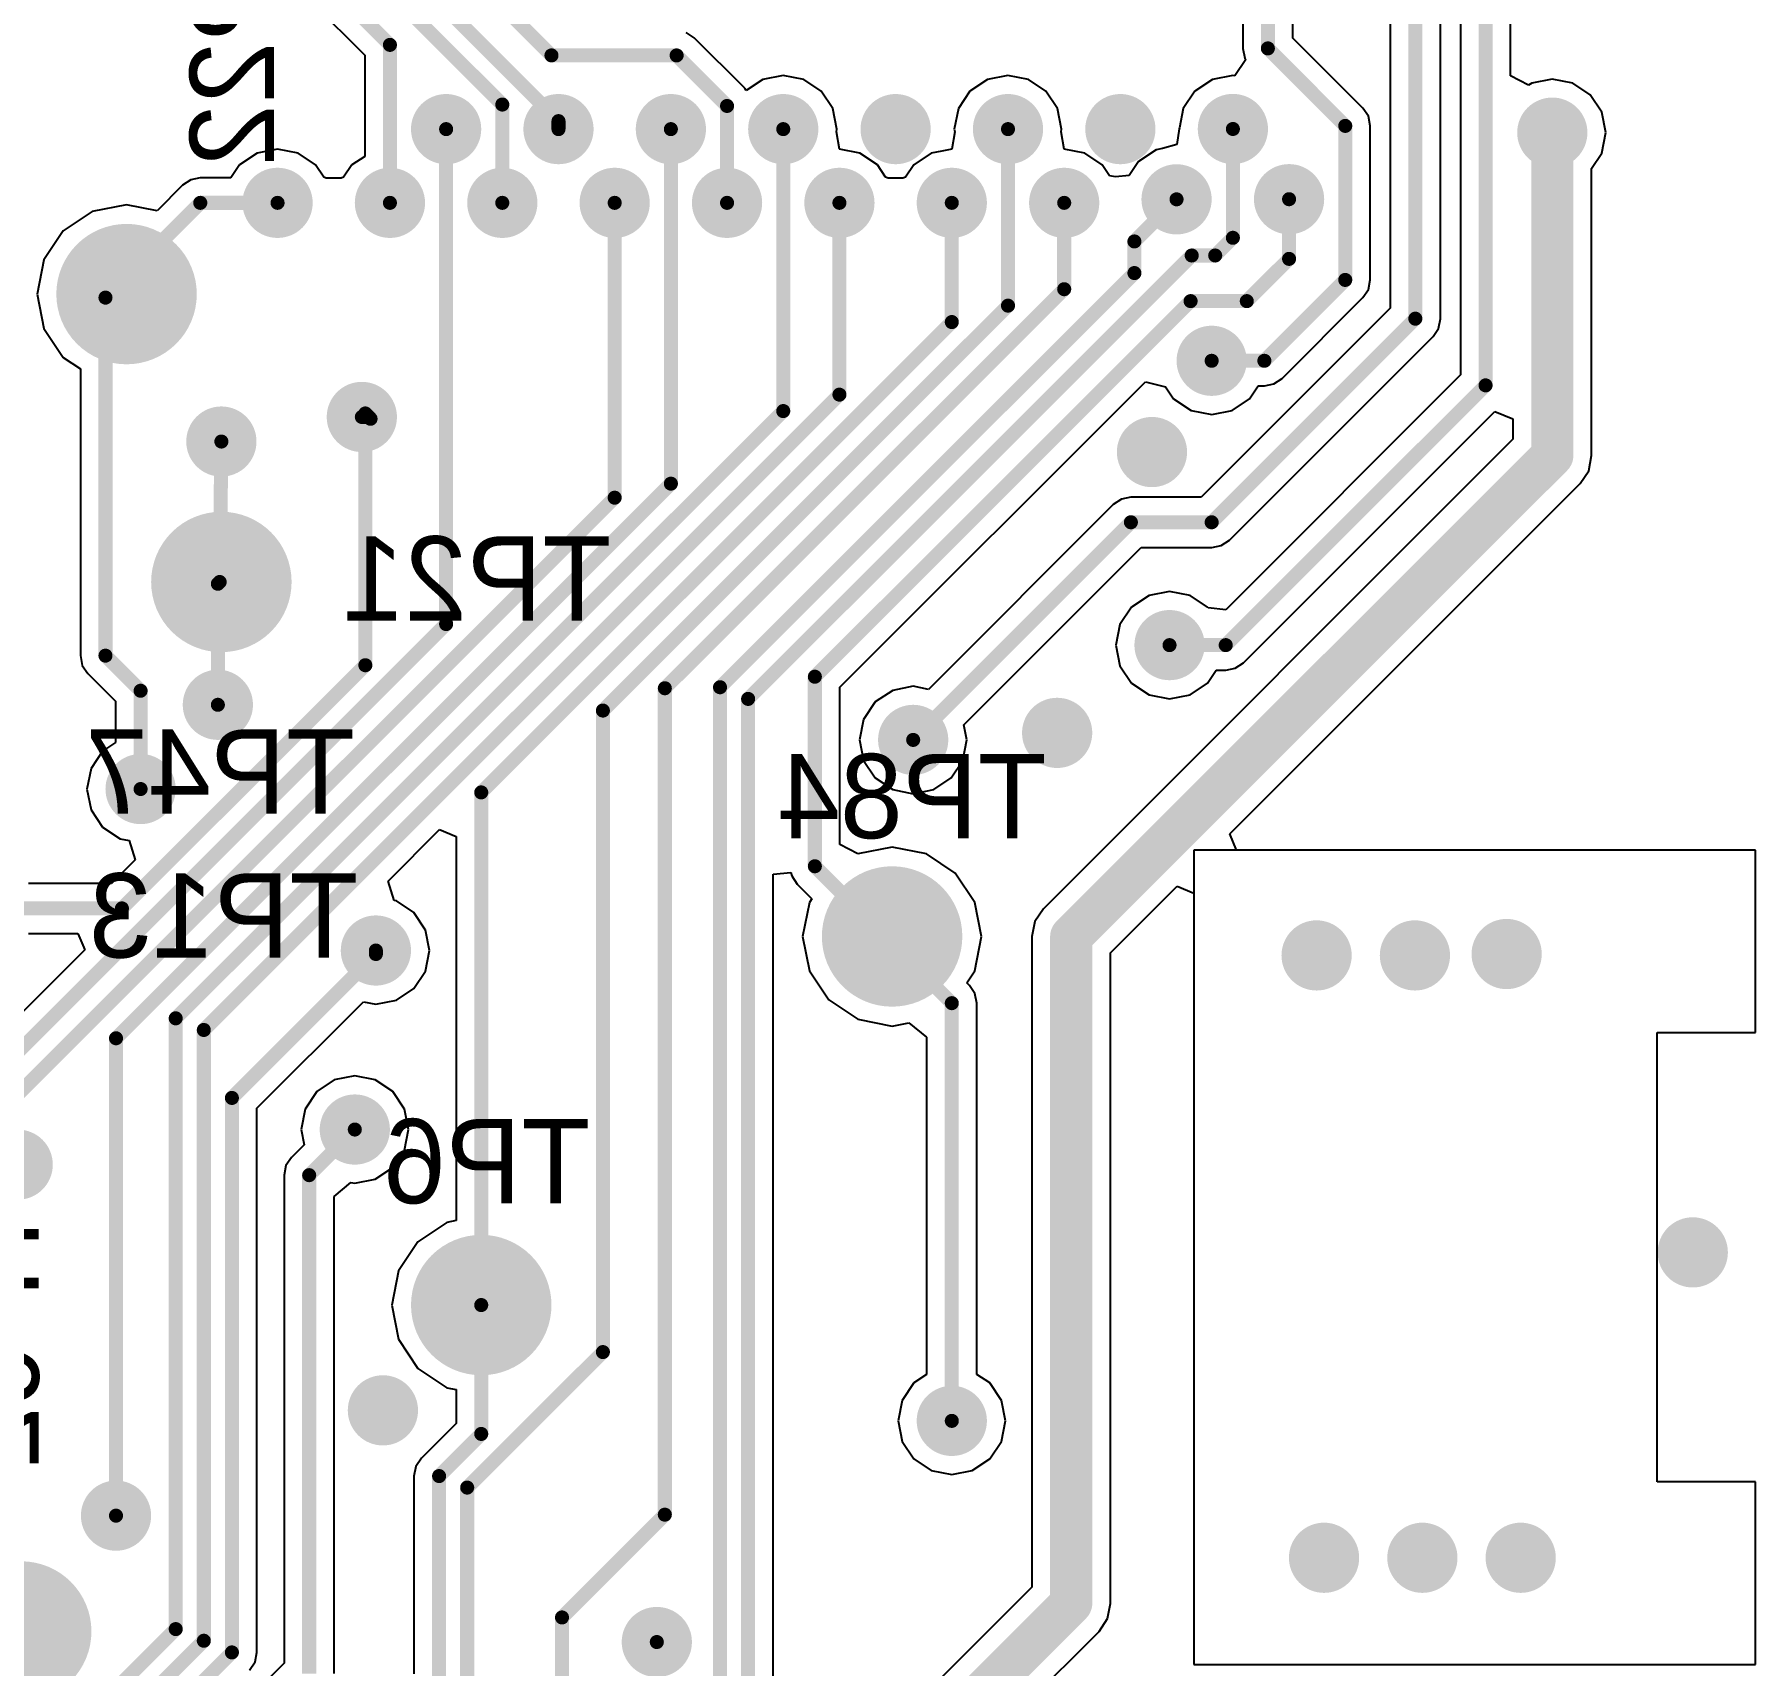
# Model space of a CAD drawing. Extents: x 384 to 458, y 85 to 260.
# Drawn here: x 429.93 to 442.19, y 230.87 to 242.49 of the extents above; entities that cross this region are included whole.
import ezdxf

# ---------------------------------------------------------------- set-up
doc = ezdxf.new("R2010")
doc.units = 0
for name, color, linetype in [('BOTTOMLAYER', 5, 'CONTINUOUS'), ('BOTTOMOVERLAY', 54, 'CONTINUOUS'), ('BOTTOMPASTE', 16, 'CONTINUOUS')]:
    doc.layers.add(name, color=color, linetype=linetype)

msp = doc.modelspace()

# ---------------------------------------------------------------- linework, layer by layer
at = {"layer": 'BOTTOMLAYER'}
for p, q in [((438.534, 245.142), (438.534, 242.392)), ((438.891, 242.466), (438.891, 245.068)), ((439.584, 243.967), (439.584, 240.541)), ((439.941, 240.467), (439.941, 243.893)), ((440.084, 243.492), (440.084, 240.066)), ((440.441, 242.197), (440.441, 243.418)), ((431.912, 242.715), (432.284, 242.343)), ((434.63, 242.468), (434.572, 242.506)), ((434.989, 242.108), (434.63, 242.468)), ((438.534, 242.392), (438.548, 242.323)), ((439.39, 241.967), (438.891, 242.466)), ((432.284, 242.343), (432.284, 241.623)), ((438.556, 242.312), (438.479, 242.197)), ((438.548, 242.323), (438.556, 242.312)), ((435.117, 242.17), (435, 242.092)), ((435.263, 242.199), (435.117, 242.17)), ((435.409, 242.17), (435.263, 242.199)), ((435.533, 242.087), (435.409, 242.17)), ((436.717, 242.17), (436.592, 242.087)), ((436.863, 242.199), (436.717, 242.17)), ((437.009, 242.17), (436.863, 242.199)), ((437.133, 242.087), (437.009, 242.17)), ((438.318, 242.171), (438.194, 242.088)), ((438.464, 242.2), (438.318, 242.171)), ((438.479, 242.197), (438.464, 242.2)), ((440.568, 242.129), (440.441, 242.197)), ((440.592, 242.145), (440.568, 242.129)), ((440.738, 242.174), (440.592, 242.145)), ((440.884, 242.145), (440.738, 242.174)), ((441.008, 242.062), (440.884, 242.145)), ((435, 242.092), (434.989, 242.108)), ((435.616, 241.963), (435.533, 242.087)), ((436.592, 242.087), (436.51, 241.963)), ((437.216, 241.963), (437.133, 242.087)), ((438.194, 242.088), (438.111, 241.964)), ((441.091, 241.938), (441.008, 242.062)), ((435.645, 241.817), (435.616, 241.963)), ((436.51, 241.963), (436.48, 241.817)), ((437.245, 241.817), (437.216, 241.963)), ((438.111, 241.964), (438.083, 241.826)), ((439.429, 241.909), (439.39, 241.967)), ((439.442, 241.84), (439.429, 241.909)), ((441.12, 241.792), (441.091, 241.938)), ((435.641, 241.798), (435.645, 241.817)), ((435.663, 241.674), (435.641, 241.798)), ((436.484, 241.798), (436.463, 241.674)), ((436.48, 241.817), (436.484, 241.798)), ((437.241, 241.798), (437.245, 241.817)), ((437.263, 241.674), (437.241, 241.798)), ((438.082, 241.818), (438.064, 241.708)), ((438.083, 241.826), (438.082, 241.818)), ((439.442, 240.743), (439.442, 241.84)), ((441.091, 241.645), (441.12, 241.792)), ((431.517, 241.645), (431.392, 241.562)), ((431.663, 241.674), (431.517, 241.645)), ((431.809, 241.645), (431.663, 241.674)), ((431.933, 241.562), (431.809, 241.645)), ((435.809, 241.645), (435.663, 241.674)), ((435.933, 241.562), (435.809, 241.645)), ((436.317, 241.645), (436.192, 241.562)), ((436.392, 241.66), (436.317, 241.645)), ((436.463, 241.674), (436.392, 241.66)), ((437.409, 241.645), (437.263, 241.674)), ((437.533, 241.562), (437.409, 241.645)), ((437.917, 241.67), (437.792, 241.587)), ((437.962, 241.679), (437.917, 241.67)), ((438.064, 241.708), (437.962, 241.679)), ((441.018, 241.536), (441.091, 241.645)), ((431.392, 241.562), (431.331, 241.47)), ((431.992, 241.474), (431.933, 241.562)), ((432.192, 241.562), (432.133, 241.474)), ((432.284, 241.623), (432.192, 241.562)), ((435.992, 241.474), (435.933, 241.562)), ((436.192, 241.562), (436.133, 241.474)), ((437.585, 241.485), (437.533, 241.562)), ((437.792, 241.587), (437.726, 241.487)), ((441.018, 239.492), (441.018, 241.536)), ((430.987, 241.418), (430.805, 241.236)), ((431.045, 241.456), (430.987, 241.418)), ((431.113, 241.47), (431.045, 241.456)), ((431.331, 241.47), (431.113, 241.47)), ((432.01, 241.468), (431.992, 241.474)), ((432.115, 241.468), (432.01, 241.468)), ((432.133, 241.474), (432.115, 241.468)), ((436.01, 241.468), (435.992, 241.474)), ((436.115, 241.468), (436.01, 241.468)), ((436.133, 241.474), (436.115, 241.468)), ((437.628, 241.477), (437.585, 241.485)), ((437.726, 241.487), (437.628, 241.477)), ((430.588, 241.279), (430.344, 241.23)), ((430.805, 241.236), (430.588, 241.279)), ((430.344, 241.23), (430.137, 241.092)), ((430.137, 241.092), (429.999, 240.885)), ((429.999, 240.885), (429.951, 240.642)), ((439.39, 240.617), (439.429, 240.675)), ((439.429, 240.675), (439.442, 240.743)), ((429.951, 240.642), (429.999, 240.398)), ((439.584, 240.541), (438.239, 239.195)), ((438.814, 240.04), (439.39, 240.617)), ((439.928, 240.398), (439.941, 240.467)), ((429.999, 240.398), (430.137, 240.191)), ((438.439, 238.89), (439.889, 240.34)), ((439.889, 240.34), (439.928, 240.398)), ((430.137, 240.191), (430.259, 240.109)), ((430.259, 240.109), (430.259, 238.067)), ((440.084, 240.066), (438.413, 238.394)), ((438.756, 240.002), (438.814, 240.04)), ((435.666, 237.843), (437.841, 240.017)), ((437.841, 240.017), (437.985, 239.982)), ((437.985, 239.982), (438.042, 239.896)), ((438.583, 239.896), (438.645, 239.988)), ((438.645, 239.988), (438.688, 239.988)), ((438.688, 239.988), (438.756, 240.002)), ((438.042, 239.896), (438.167, 239.813)), ((438.167, 239.813), (438.313, 239.784)), ((438.313, 239.784), (438.459, 239.813)), ((438.459, 239.813), (438.583, 239.896)), ((438.539, 238.015), (440.33, 239.807)), ((440.33, 239.807), (440.457, 239.754)), ((440.457, 239.754), (440.457, 239.608)), ((440.457, 239.608), (437.115, 236.265)), ((440.997, 239.384), (441.018, 239.492)), ((440.936, 239.293), (440.997, 239.384)), ((437.67, 239.181), (437.612, 239.143)), ((437.738, 239.195), (437.67, 239.181)), ((438.239, 239.195), (437.738, 239.195)), ((438.442, 236.799), (440.936, 239.293)), ((437.612, 239.143), (436.296, 237.827)), ((436.549, 237.575), (437.812, 238.838)), ((437.812, 238.838), (438.313, 238.838)), ((438.313, 238.838), (438.381, 238.852)), ((438.381, 238.852), (438.439, 238.89)), ((437.867, 238.495), (437.742, 238.412)), ((438.013, 238.524), (437.867, 238.495)), ((438.159, 238.495), (438.013, 238.524)), ((438.283, 238.412), (438.159, 238.495)), ((437.742, 238.412), (437.66, 238.288)), ((438.287, 238.407), (438.283, 238.412)), ((438.413, 238.394), (438.287, 238.407)), ((437.66, 238.288), (437.63, 238.142)), ((437.63, 238.142), (437.66, 237.995)), ((430.259, 238.067), (430.273, 237.998)), ((430.273, 237.998), (430.312, 237.94)), ((437.66, 237.995), (437.742, 237.871)), ((438.283, 237.871), (438.345, 237.963)), ((438.345, 237.963), (438.413, 237.963)), ((438.413, 237.963), (438.481, 237.977)), ((438.481, 237.977), (438.539, 238.015)), ((430.312, 237.94), (430.509, 237.743)), ((435.666, 236.723), (435.666, 237.843)), ((436.188, 237.849), (436.042, 237.82)), ((436.296, 237.827), (436.188, 237.849)), ((437.742, 237.871), (437.867, 237.788)), ((438.159, 237.788), (438.283, 237.871)), ((430.509, 237.743), (430.509, 237.448)), ((435.917, 237.737), (435.835, 237.613)), ((436.042, 237.82), (435.917, 237.737)), ((437.867, 237.788), (438.013, 237.759)), ((438.013, 237.759), (438.159, 237.788)), ((435.835, 237.613), (435.805, 237.467)), ((435.805, 237.467), (435.835, 237.32)), ((436.541, 237.32), (436.57, 237.467)), ((436.57, 237.467), (436.549, 237.575)), ((430.417, 237.387), (430.335, 237.263)), ((430.509, 237.448), (430.417, 237.387)), ((430.335, 237.263), (430.305, 237.117)), ((435.835, 237.32), (435.917, 237.196)), ((436.458, 237.196), (436.541, 237.32)), ((430.305, 237.117), (430.335, 236.97)), ((435.917, 237.196), (436.042, 237.113)), ((436.042, 237.113), (436.188, 237.084)), ((436.188, 237.084), (436.334, 237.113)), ((436.334, 237.113), (436.458, 237.196)), ((430.335, 236.97), (430.417, 236.846)), ((430.417, 236.846), (430.542, 236.763)), ((430.542, 236.763), (430.607, 236.75)), ((430.607, 236.75), (430.649, 236.613)), ((432.45, 236.461), (432.817, 236.828)), ((432.817, 236.828), (432.934, 236.779)), ((432.934, 236.779), (432.934, 234.043)), ((438.49, 236.682), (438.442, 236.799)), ((430.649, 236.613), (430.481, 236.445)), ((435.793, 236.655), (435.666, 236.723)), ((435.794, 236.655), (435.793, 236.655)), ((436.038, 236.704), (435.794, 236.655)), ((436.282, 236.655), (436.038, 236.704)), ((436.488, 236.517), (436.282, 236.655)), ((442.185, 236.682), (438.185, 236.682)), ((438.185, 236.682), (438.185, 230.882)), ((442.185, 236.682), (438.49, 236.682)), ((442.185, 235.382), (442.185, 236.682)), ((442.185, 235.382), (442.185, 236.682)), ((435.191, 236.51), (435.318, 236.522)), ((435.191, 229.894), (435.191, 236.51)), ((435.318, 236.522), (435.323, 236.498)), ((435.323, 236.498), (435.362, 236.44)), ((436.627, 236.31), (436.488, 236.517)), ((430.481, 236.445), (429.89, 236.445)), ((432.492, 236.323), (432.45, 236.461)), ((435.362, 236.44), (435.466, 236.336)), ((437.593, 235.95), (438.068, 236.425)), ((438.068, 236.425), (438.185, 236.376)), ((438.185, 236.376), (438.185, 230.882)), ((432.509, 236.32), (432.492, 236.323)), ((432.633, 236.237), (432.509, 236.32)), ((435.449, 236.31), (435.401, 236.067)), ((435.466, 236.336), (435.449, 236.31)), ((436.675, 236.067), (436.627, 236.31)), ((437.115, 236.265), (437.054, 236.174)), ((432.716, 236.113), (432.633, 236.237)), ((437.054, 236.174), (437.032, 236.067)), ((429.89, 236.088), (430.241, 236.088)), ((430.241, 236.088), (430.29, 235.971)), ((432.745, 235.967), (432.716, 236.113)), ((435.401, 236.067), (435.449, 235.823)), ((436.627, 235.823), (436.675, 236.067)), ((437.032, 236.067), (437.032, 231.433)), ((430.29, 235.971), (429.012, 234.693)), ((432.716, 235.82), (432.745, 235.967)), ((437.593, 231.317), (437.593, 235.95)), ((432.633, 235.696), (432.716, 235.82)), ((435.449, 235.823), (435.587, 235.616)), ((436.569, 235.737), (436.627, 235.823)), ((432.509, 235.613), (432.633, 235.696)), ((436.589, 235.718), (436.569, 235.737)), ((436.628, 235.66), (436.589, 235.718)), ((436.641, 235.592), (436.628, 235.66)), ((431.516, 234.843), (432.275, 235.602)), ((432.275, 235.602), (432.363, 235.584)), ((432.363, 235.584), (432.509, 235.613)), ((435.587, 235.616), (435.794, 235.478)), ((436.641, 232.948), (436.641, 235.592)), ((435.794, 235.478), (436.038, 235.429)), ((436.038, 235.429), (436.157, 235.453)), ((436.157, 235.453), (436.284, 235.349)), ((441.485, 232.182), (441.485, 235.382)), ((441.485, 235.382), (442.185, 235.382)), ((441.485, 232.182), (441.485, 235.382)), ((441.485, 235.382), (442.185, 235.382)), ((436.284, 235.349), (436.284, 232.948)), ((432.067, 235.045), (431.942, 234.962)), ((432.213, 235.074), (432.067, 235.045)), ((432.359, 235.045), (432.213, 235.074)), ((432.483, 234.962), (432.359, 235.045)), ((431.942, 234.962), (431.86, 234.838)), ((432.566, 234.838), (432.483, 234.962)), ((431.516, 230.968), (431.516, 234.843)), ((431.86, 234.838), (431.831, 234.692)), ((432.595, 234.692), (432.566, 234.838)), ((431.831, 234.692), (431.852, 234.583)), ((432.566, 234.545), (432.595, 234.692)), ((431.852, 234.583), (431.762, 234.493)), ((432.483, 234.421), (432.566, 234.545)), ((431.723, 234.435), (431.709, 234.367)), ((431.762, 234.493), (431.723, 234.435)), ((432.359, 234.338), (432.483, 234.421)), ((431.709, 234.367), (431.709, 230.891)), ((432.066, 234.215), (432.184, 234.315)), ((432.184, 234.315), (432.213, 234.309)), ((432.213, 234.309), (432.359, 234.338)), ((432.066, 230.817), (432.066, 234.215)), ((432.934, 234.043), (432.869, 234.03)), ((432.869, 234.03), (432.662, 233.892)), ((432.662, 233.892), (432.524, 233.685)), ((432.524, 233.685), (432.476, 233.442)), ((432.476, 233.442), (432.524, 233.198)), ((432.524, 233.198), (432.662, 232.991)), ((432.662, 232.991), (432.869, 232.853)), ((436.284, 232.948), (436.192, 232.887)), ((436.733, 232.887), (436.641, 232.948)), ((432.869, 232.853), (432.934, 232.84)), ((432.934, 232.84), (432.934, 232.598)), ((436.192, 232.887), (436.11, 232.763)), ((436.816, 232.763), (436.733, 232.887)), ((436.11, 232.763), (436.08, 232.617)), ((436.845, 232.617), (436.816, 232.763)), ((432.934, 232.598), (432.687, 232.351)), ((436.08, 232.617), (436.11, 232.47)), ((436.816, 232.47), (436.845, 232.617)), ((436.11, 232.47), (436.192, 232.346)), ((436.733, 232.346), (436.816, 232.47)), ((432.687, 232.351), (432.648, 232.293)), ((436.192, 232.346), (436.317, 232.263)), ((436.609, 232.263), (436.733, 232.346)), ((432.648, 232.293), (432.634, 232.224)), ((432.634, 232.224), (432.634, 230.816)), ((436.317, 232.263), (436.463, 232.234)), ((436.463, 232.234), (436.609, 232.263)), ((442.185, 232.182), (441.485, 232.182)), ((442.185, 232.182), (441.485, 232.182)), ((442.185, 230.882), (442.185, 232.182)), ((442.185, 230.882), (442.185, 232.182)), ((437.032, 231.433), (435.447, 229.847)), ((437.572, 231.209), (437.593, 231.317)), ((435.81, 229.418), (437.511, 231.118)), ((437.511, 231.118), (437.572, 231.209)), ((431.709, 230.891), (426.839, 226.02)), ((431.464, 230.842), (431.503, 230.9)), ((431.503, 230.9), (431.516, 230.968)), ((438.185, 230.882), (442.185, 230.882)), ((438.185, 230.882), (442.185, 230.882))]:
    msp.add_line(p, q, dxfattribs=at)
for points, const_width in [([(438.713, 242.392), (438.713, 245.142)], 0.1), ([(439.763, 240.467), (439.763, 243.967)], 0.1), ([(440.263, 239.992), (440.263, 243.492)], 0.1), ([(432.838, 243.117), (433.613, 242.342)], 0.1), ([(432.588, 242.949), (433.663, 241.874)], 0.1), ([(432.038, 242.842), (432.463, 242.417)], 0.1), ([(432.338, 242.917), (433.263, 241.992)], 0.1), ([(432.463, 241.292), (432.463, 242.417)], 0.1), ([(433.613, 242.342), (434.504, 242.342)], 0.1), ([(434.504, 242.342), (434.863, 241.982)], 0.1), ([(438.713, 242.392), (439.264, 241.84)], 0.1), ([(433.263, 241.292), (433.263, 241.992)], 0.1), ([(434.863, 241.292), (434.863, 241.982)], 0.1), ([(433.663, 241.817), (433.663, 241.874)], 0.1), ([(439.264, 240.743), (439.264, 241.84)], 0.1), ([(440.738, 239.492), (440.738, 241.792)], 0.3), ([(432.863, 238.292), (432.863, 241.817)], 0.1), ([(434.463, 239.292), (434.463, 241.817)], 0.1), ([(435.263, 239.809), (435.263, 241.817)], 0.1), ([(436.863, 240.56), (436.863, 241.817)], 0.1), ([(438.464, 241.043), (438.464, 241.818)], 0.1), ([(430.438, 240.617), (431.113, 241.292)], 0.1), ([(431.113, 241.292), (431.663, 241.292)], 0.1), ([(434.063, 239.192), (434.063, 241.292)], 0.1), ([(435.663, 239.926), (435.663, 241.292)], 0.1), ([(436.463, 240.443), (436.463, 241.292)], 0.1), ([(437.263, 240.677), (437.263, 241.292)], 0.1), ([(437.763, 241.017), (438.063, 241.317)], 0.1), ([(438.864, 240.893), (438.864, 241.318)], 0.1), ([(437.763, 240.792), (437.763, 241.017)], 0.1), ([(438.338, 240.917), (438.464, 241.043)], 0.1), ([(435.013, 237.759), (438.171, 240.917)], 0.1), ([(438.171, 240.917), (438.338, 240.917)], 0.1), ([(438.563, 240.592), (438.864, 240.893)], 0.1), ([(434.813, 237.842), (437.763, 240.792)], 0.1), ([(438.688, 240.167), (439.264, 240.743)], 0.1), ([(430.438, 238.067), (430.438, 240.617)], 0.1), ([(434.42, 237.835), (437.263, 240.677)], 0.1), ([(433.979, 237.676), (436.863, 240.56)], 0.1), ([(435.488, 237.917), (438.163, 240.592)], 0.1), ([(438.163, 240.592), (438.563, 240.592)], 0.1), ([(433.113, 237.093), (436.463, 240.443)], 0.1), ([(438.313, 239.017), (439.763, 240.467)], 0.1), ([(438.313, 240.167), (438.688, 240.167)], 0.1), ([(438.413, 238.142), (440.263, 239.992)], 0.1), ([(431.138, 235.401), (435.663, 239.926)], 0.1), ([(430.938, 235.484), (435.263, 239.809)], 0.1), ([(432.263, 239.767), (432.288, 239.767)], 0.1), ([(432.288, 239.792), (432.313, 239.767)], 0.1), ([(432.288, 239.767), (432.288, 239.792)], 0.1), ([(432.288, 239.767), (432.313, 239.767)], 0.1), ([(432.288, 237.999), (432.288, 239.767)], 0.1), ([(432.313, 239.767), (432.325, 239.754)], 0.1), ([(431.251, 238.592), (431.263, 239.592)], 0.1), ([(437.313, 236.067), (440.738, 239.492)], 0.3), ([(430.513, 235.342), (434.463, 239.292)], 0.1), ([(429.813, 234.942), (434.063, 239.192)], 0.1), ([(436.188, 237.467), (437.738, 239.017)], 0.1), ([(437.738, 239.017), (438.313, 239.017)], 0.1), ([(431.238, 238.579), (431.251, 238.592)], 0.1), ([(431.238, 237.717), (431.238, 238.579)], 0.1), ([(429.138, 234.567), (432.863, 238.292)], 0.1), ([(430.438, 238.067), (430.688, 237.817)], 0.1), ([(438.013, 238.142), (438.413, 238.142)], 0.1), ([(430.555, 236.267), (432.288, 237.999)], 0.1), ([(435.488, 236.567), (435.488, 237.917)], 0.1), ([(430.688, 237.117), (430.688, 237.817)], 0.1), ([(434.42, 231.949), (434.42, 237.835)], 0.1), ([(434.813, 228.067), (434.813, 237.842)], 0.1), ([(433.979, 233.107), (433.979, 237.676)], 0.1), ([(435.013, 227.984), (435.013, 237.759)], 0.1), ([(433.113, 233.442), (433.113, 237.093)], 0.1), ([(435.488, 236.567), (436.463, 235.592)], 0.1), ([(429.288, 236.267), (430.555, 236.267)], 0.1), ([(437.313, 231.317), (437.313, 236.067)], 0.3), ([(432.363, 235.942), (432.363, 235.967)], 0.1), ([(431.338, 234.917), (432.363, 235.942)], 0.1), ([(436.463, 232.617), (436.463, 235.592)], 0.1), ([(430.938, 231.134), (430.938, 235.484)], 0.1), ([(430.513, 231.942), (430.513, 235.342)], 0.1), ([(431.138, 231.051), (431.138, 235.401)], 0.1), ([(431.338, 230.968), (431.338, 234.917)], 0.1), ([(431.888, 234.367), (432.213, 234.692)], 0.1), ([(431.888, 230.817), (431.888, 234.367)], 0.1), ([(433.113, 232.524), (433.113, 233.442)], 0.1), ([(433.013, 232.142), (433.979, 233.107)], 0.1), ([(432.813, 232.224), (433.113, 232.524)], 0.1), ([(432.813, 230.742), (432.813, 232.224)], 0.1), ([(433.013, 230.417), (433.013, 232.142)], 0.1), ([(433.688, 231.217), (434.42, 231.949)], 0.1), ([(435.463, 229.467), (437.313, 231.317)], 0.3), ([(433.688, 229.417), (433.688, 231.217)], 0.1), ([(429.171, 229.367), (430.938, 231.134)], 0.1), ([(429.254, 229.167), (431.138, 231.051)], 0.1), ([(434.363, 228.267), (434.363, 231.042)], 0.1), ([(428.836, 228.467), (431.338, 230.968)], 0.1)]:
    msp.add_lwpolyline(points, dxfattribs=dict(at, const_width=const_width))
for points, const_width in [([(432.438, 242.417, 1), (432.488, 242.417, 1)], 0.05), ([(432.438, 242.417, 1), (432.488, 242.417, 1)], 0.05), ([(433.588, 242.342, 1), (433.638, 242.342, 1)], 0.05), ([(433.588, 242.342, 1), (433.638, 242.342, 1)], 0.05), ([(434.479, 242.342, 1), (434.529, 242.342, 1)], 0.05), ([(434.479, 242.342, 1), (434.529, 242.342, 1)], 0.05), ([(438.688, 242.392, 1), (438.738, 242.392, 1)], 0.05), ([(438.688, 242.392, 1), (438.738, 242.392, 1)], 0.05), ([(432.738, 241.817, 1), (432.988, 241.817, 1)], 0.25), ([(433.238, 241.992, 1), (433.288, 241.992, 1)], 0.05), ([(433.238, 241.992, 1), (433.288, 241.992, 1)], 0.05), ([(433.538, 241.817, 1), (433.788, 241.817, 1)], 0.25), ([(434.338, 241.817, 1), (434.588, 241.817, 1)], 0.25), ([(434.838, 241.982, 1), (434.888, 241.982, 1)], 0.05), ([(434.838, 241.982, 1), (434.888, 241.982, 1)], 0.05), ([(435.138, 241.817, 1), (435.388, 241.817, 1)], 0.25), ([(435.938, 241.817, 1), (436.188, 241.817, 1)], 0.25), ([(436.738, 241.817, 1), (436.988, 241.817, 1)], 0.25), ([(437.538, 241.817, 1), (437.788, 241.817, 1)], 0.25), ([(438.339, 241.818, 1), (438.589, 241.818, 1)], 0.25), ([(440.613, 241.792, 1), (440.863, 241.792, 1)], 0.25), ([(433.638, 241.874, 1), (433.688, 241.874, 1)], 0.05), ([(433.638, 241.874, 1), (433.688, 241.874, 1)], 0.05), ([(439.239, 241.84, 1), (439.289, 241.84, 1)], 0.05), ([(439.239, 241.84, 1), (439.289, 241.84, 1)], 0.05), ([(440.663, 241.792, 1), (440.813, 241.792, 1)], 0.15), ([(432.838, 241.817, 1), (432.888, 241.817, 1)], 0.05), ([(433.638, 241.817, 1), (433.688, 241.817, 1)], 0.05), ([(434.438, 241.817, 1), (434.488, 241.817, 1)], 0.05), ([(435.238, 241.817, 1), (435.288, 241.817, 1)], 0.05), ([(436.838, 241.817, 1), (436.888, 241.817, 1)], 0.05), ([(438.439, 241.818, 1), (438.489, 241.818, 1)], 0.05), ([(431.538, 241.292, 1), (431.788, 241.292, 1)], 0.25), ([(432.338, 241.292, 1), (432.588, 241.292, 1)], 0.25), ([(433.138, 241.292, 1), (433.388, 241.292, 1)], 0.25), ([(433.938, 241.292, 1), (434.188, 241.292, 1)], 0.25), ([(434.738, 241.292, 1), (434.988, 241.292, 1)], 0.25), ([(435.538, 241.292, 1), (435.788, 241.292, 1)], 0.25), ([(436.338, 241.292, 1), (436.588, 241.292, 1)], 0.25), ([(437.138, 241.292, 1), (437.388, 241.292, 1)], 0.25), ([(437.938, 241.317, 1), (438.188, 241.317, 1)], 0.25), ([(438.739, 241.318, 1), (438.989, 241.318, 1)], 0.25), ([(431.088, 241.292, 1), (431.138, 241.292, 1)], 0.05), ([(431.088, 241.292, 1), (431.138, 241.292, 1)], 0.05), ([(431.638, 241.292, 1), (431.688, 241.292, 1)], 0.05), ([(432.438, 241.292, 1), (432.488, 241.292, 1)], 0.05), ([(433.238, 241.292, 1), (433.288, 241.292, 1)], 0.05), ([(434.038, 241.292, 1), (434.088, 241.292, 1)], 0.05), ([(434.838, 241.292, 1), (434.888, 241.292, 1)], 0.05), ([(435.638, 241.292, 1), (435.688, 241.292, 1)], 0.05), ([(436.438, 241.292, 1), (436.488, 241.292, 1)], 0.05), ([(437.238, 241.292, 1), (437.288, 241.292, 1)], 0.05), ([(438.038, 241.317, 1), (438.088, 241.317, 1)], 0.05), ([(438.839, 241.318, 1), (438.889, 241.318, 1)], 0.05), ([(430.338, 240.642, 1), (430.838, 240.642, 1)], 0.5), ([(437.738, 241.017, 1), (437.788, 241.017, 1)], 0.05), ([(437.738, 241.017, 1), (437.788, 241.017, 1)], 0.05), ([(438.439, 241.043, 1), (438.489, 241.043, 1)], 0.05), ([(438.439, 241.043, 1), (438.489, 241.043, 1)], 0.05), ([(438.146, 240.917, 1), (438.196, 240.917, 1)], 0.05), ([(438.146, 240.917, 1), (438.196, 240.917, 1)], 0.05), ([(438.313, 240.917, 1), (438.363, 240.917, 1)], 0.05), ([(438.313, 240.917, 1), (438.363, 240.917, 1)], 0.05), ([(438.839, 240.893, 1), (438.889, 240.893, 1)], 0.05), ([(438.839, 240.893, 1), (438.889, 240.893, 1)], 0.05), ([(437.738, 240.792, 1), (437.788, 240.792, 1)], 0.05), ([(437.738, 240.792, 1), (437.788, 240.792, 1)], 0.05), ([(439.239, 240.743, 1), (439.289, 240.743, 1)], 0.05), ([(439.239, 240.743, 1), (439.289, 240.743, 1)], 0.05), ([(430.413, 240.617, 1), (430.463, 240.617, 1)], 0.05), ([(430.413, 240.617, 1), (430.463, 240.617, 1)], 0.05), ([(437.238, 240.677, 1), (437.288, 240.677, 1)], 0.05), ([(437.238, 240.677, 1), (437.288, 240.677, 1)], 0.05), ([(436.838, 240.56, 1), (436.888, 240.56, 1)], 0.05), ([(436.838, 240.56, 1), (436.888, 240.56, 1)], 0.05), ([(438.138, 240.592, 1), (438.188, 240.592, 1)], 0.05), ([(438.138, 240.592, 1), (438.188, 240.592, 1)], 0.05), ([(438.538, 240.592, 1), (438.588, 240.592, 1)], 0.05), ([(438.538, 240.592, 1), (438.588, 240.592, 1)], 0.05), ([(436.438, 240.443, 1), (436.488, 240.443, 1)], 0.05), ([(436.438, 240.443, 1), (436.488, 240.443, 1)], 0.05), ([(438.188, 240.167, 1), (438.438, 240.167, 1)], 0.25), ([(439.738, 240.467, 1), (439.788, 240.467, 1)], 0.05), ([(439.738, 240.467, 1), (439.788, 240.467, 1)], 0.05), ([(438.288, 240.167, 1), (438.338, 240.167, 1)], 0.05), ([(438.663, 240.167, 1), (438.713, 240.167, 1)], 0.05), ([(438.663, 240.167, 1), (438.713, 240.167, 1)], 0.05), ([(440.238, 239.992, 1), (440.288, 239.992, 1)], 0.05), ([(440.238, 239.992, 1), (440.288, 239.992, 1)], 0.05), ([(432.138, 239.767, 1), (432.388, 239.767, 1)], 0.25), ([(435.638, 239.926, 1), (435.688, 239.926, 1)], 0.05), ([(435.638, 239.926, 1), (435.688, 239.926, 1)], 0.05), ([(431.138, 239.592, 1), (431.388, 239.592, 1)], 0.25), ([(432.238, 239.767, 1), (432.288, 239.767, 1)], 0.05), ([(432.263, 239.792, 1), (432.313, 239.792, 1)], 0.05), ([(432.263, 239.792, 1), (432.313, 239.792, 1)], 0.05), ([(432.263, 239.767, 1), (432.313, 239.767, 1)], 0.05), ([(432.263, 239.767, 1), (432.313, 239.767, 1)], 0.05), ([(432.263, 239.767, 1), (432.313, 239.767, 1)], 0.05), ([(432.263, 239.767, 1), (432.313, 239.767, 1)], 0.05), ([(432.288, 239.767, 1), (432.338, 239.767, 1)], 0.05), ([(432.288, 239.767, 1), (432.338, 239.767, 1)], 0.05), ([(432.288, 239.767, 1), (432.338, 239.767, 1)], 0.05), ([(432.3, 239.754, 1), (432.35, 239.754, 1)], 0.05), ([(435.238, 239.809, 1), (435.288, 239.809, 1)], 0.05), ([(435.238, 239.809, 1), (435.288, 239.809, 1)], 0.05), ([(437.763, 239.517, 1), (438.013, 239.517, 1)], 0.25), ([(431.238, 239.592, 1), (431.288, 239.592, 1)], 0.05), ([(440.663, 239.492, 1), (440.813, 239.492, 1)], 0.15), ([(440.663, 239.492, 1), (440.813, 239.492, 1)], 0.15), ([(434.438, 239.292, 1), (434.488, 239.292, 1)], 0.05), ([(434.438, 239.292, 1), (434.488, 239.292, 1)], 0.05), ([(434.038, 239.192, 1), (434.088, 239.192, 1)], 0.05), ([(434.038, 239.192, 1), (434.088, 239.192, 1)], 0.05), ([(431.013, 238.592, 1), (431.513, 238.592, 1)], 0.5), ([(437.713, 239.017, 1), (437.763, 239.017, 1)], 0.05), ([(437.713, 239.017, 1), (437.763, 239.017, 1)], 0.05), ([(438.288, 239.017, 1), (438.338, 239.017, 1)], 0.05), ([(438.288, 239.017, 1), (438.338, 239.017, 1)], 0.05), ([(431.213, 238.579, 1), (431.263, 238.579, 1)], 0.05), ([(431.213, 238.579, 1), (431.263, 238.579, 1)], 0.05), ([(431.226, 238.592, 1), (431.276, 238.592, 1)], 0.05), ([(431.226, 238.592, 1), (431.276, 238.592, 1)], 0.05), ([(432.838, 238.292, 1), (432.888, 238.292, 1)], 0.05), ([(432.838, 238.292, 1), (432.888, 238.292, 1)], 0.05), ([(437.888, 238.142, 1), (438.138, 238.142, 1)], 0.25), ([(430.413, 238.067, 1), (430.463, 238.067, 1)], 0.05), ([(430.413, 238.067, 1), (430.463, 238.067, 1)], 0.05), ([(437.988, 238.142, 1), (438.038, 238.142, 1)], 0.05), ([(438.388, 238.142, 1), (438.438, 238.142, 1)], 0.05), ([(438.388, 238.142, 1), (438.438, 238.142, 1)], 0.05), ([(431.113, 237.717, 1), (431.363, 237.717, 1)], 0.25), ([(432.263, 237.999, 1), (432.313, 237.999, 1)], 0.05), ([(432.263, 237.999, 1), (432.313, 237.999, 1)], 0.05), ([(435.463, 237.917, 1), (435.513, 237.917, 1)], 0.05), ([(435.463, 237.917, 1), (435.513, 237.917, 1)], 0.05), ([(430.663, 237.817, 1), (430.713, 237.817, 1)], 0.05), ([(430.663, 237.817, 1), (430.713, 237.817, 1)], 0.05), ([(434.395, 237.835, 1), (434.445, 237.835, 1)], 0.05), ([(434.395, 237.835, 1), (434.445, 237.835, 1)], 0.05), ([(434.788, 237.842, 1), (434.838, 237.842, 1)], 0.05), ([(434.788, 237.842, 1), (434.838, 237.842, 1)], 0.05), ([(431.213, 237.717, 1), (431.263, 237.717, 1)], 0.05), ([(433.954, 237.676, 1), (434.004, 237.676, 1)], 0.05), ([(433.954, 237.676, 1), (434.004, 237.676, 1)], 0.05), ([(434.988, 237.759, 1), (435.038, 237.759, 1)], 0.05), ([(434.988, 237.759, 1), (435.038, 237.759, 1)], 0.05), ([(436.063, 237.467, 1), (436.313, 237.467, 1)], 0.25), ([(437.088, 237.517, 1), (437.338, 237.517, 1)], 0.25), ([(436.163, 237.467, 1), (436.213, 237.467, 1)], 0.05), ([(430.563, 237.117, 1), (430.813, 237.117, 1)], 0.25), ([(430.663, 237.117, 1), (430.713, 237.117, 1)], 0.05), ([(433.088, 237.093, 1), (433.138, 237.093, 1)], 0.05), ([(433.088, 237.093, 1), (433.138, 237.093, 1)], 0.05), ([(435.463, 236.567, 1), (435.513, 236.567, 1)], 0.05), ([(435.463, 236.567, 1), (435.513, 236.567, 1)], 0.05), ([(435.788, 236.067, 1), (436.288, 236.067, 1)], 0.5), ([(430.53, 236.267, 1), (430.58, 236.267, 1)], 0.05), ([(430.53, 236.267, 1), (430.58, 236.267, 1)], 0.05), ([(432.238, 235.967, 1), (432.488, 235.967, 1)], 0.25), ([(437.238, 236.067, 1), (437.388, 236.067, 1)], 0.15), ([(437.238, 236.067, 1), (437.388, 236.067, 1)], 0.15), ([(438.935, 235.932, 1), (439.185, 235.932, 1)], 0.25), ([(439.635, 235.932, 1), (439.885, 235.932, 1)], 0.25), ([(440.288, 235.942, 1), (440.538, 235.942, 1)], 0.25), ([(432.338, 235.967, 1), (432.388, 235.967, 1)], 0.05), ([(432.338, 235.942, 1), (432.388, 235.942, 1)], 0.05), ([(432.338, 235.942, 1), (432.388, 235.942, 1)], 0.05), ([(436.438, 235.592, 1), (436.488, 235.592, 1)], 0.05), ([(436.438, 235.592, 1), (436.488, 235.592, 1)], 0.05), ([(430.913, 235.484, 1), (430.963, 235.484, 1)], 0.05), ([(430.913, 235.484, 1), (430.963, 235.484, 1)], 0.05), ([(430.488, 235.342, 1), (430.538, 235.342, 1)], 0.05), ([(430.488, 235.342, 1), (430.538, 235.342, 1)], 0.05), ([(431.113, 235.401, 1), (431.163, 235.401, 1)], 0.05), ([(431.113, 235.401, 1), (431.163, 235.401, 1)], 0.05), ([(431.313, 234.917, 1), (431.363, 234.917, 1)], 0.05), ([(431.313, 234.917, 1), (431.363, 234.917, 1)], 0.05), ([(432.088, 234.692, 1), (432.338, 234.692, 1)], 0.25), ([(429.688, 234.442, 1), (429.938, 234.442, 1)], 0.25), ([(432.188, 234.692, 1), (432.238, 234.692, 1)], 0.05), ([(431.863, 234.367, 1), (431.913, 234.367, 1)], 0.05), ([(431.863, 234.367, 1), (431.913, 234.367, 1)], 0.05), ([(441.613, 233.817, 1), (441.863, 233.817, 1)], 0.25), ([(432.863, 233.442, 1), (433.363, 233.442, 1)], 0.5), ([(433.088, 233.442, 1), (433.138, 233.442, 1)], 0.05), ([(433.088, 233.442, 1), (433.138, 233.442, 1)], 0.05), ([(433.954, 233.107, 1), (434.004, 233.107, 1)], 0.05), ([(433.954, 233.107, 1), (434.004, 233.107, 1)], 0.05), ([(432.288, 232.692, 1), (432.538, 232.692, 1)], 0.25), ([(436.338, 232.617, 1), (436.588, 232.617, 1)], 0.25), ([(433.088, 232.524, 1), (433.138, 232.524, 1)], 0.05), ([(433.088, 232.524, 1), (433.138, 232.524, 1)], 0.05), ([(436.438, 232.617, 1), (436.488, 232.617, 1)], 0.05), ([(432.788, 232.224, 1), (432.838, 232.224, 1)], 0.05), ([(432.788, 232.224, 1), (432.838, 232.224, 1)], 0.05), ([(430.388, 231.942, 1), (430.638, 231.942, 1)], 0.25), ([(432.988, 232.142, 1), (433.038, 232.142, 1)], 0.05), ([(432.988, 232.142, 1), (433.038, 232.142, 1)], 0.05), ([(430.488, 231.942, 1), (430.538, 231.942, 1)], 0.05), ([(434.395, 231.949, 1), (434.445, 231.949, 1)], 0.05), ([(434.395, 231.949, 1), (434.445, 231.949, 1)], 0.05), ([(438.988, 231.642, 1), (439.238, 231.642, 1)], 0.25), ([(439.688, 231.642, 1), (439.938, 231.642, 1)], 0.25), ([(440.388, 231.642, 1), (440.638, 231.642, 1)], 0.25), ([(429.588, 231.117, 1), (430.088, 231.117, 1)], 0.5), ([(437.238, 231.317, 1), (437.388, 231.317, 1)], 0.15), ([(437.238, 231.317, 1), (437.388, 231.317, 1)], 0.15), ([(433.663, 231.217, 1), (433.713, 231.217, 1)], 0.05), ([(433.663, 231.217, 1), (433.713, 231.217, 1)], 0.05), ([(434.238, 231.042, 1), (434.488, 231.042, 1)], 0.25), ([(430.913, 231.134, 1), (430.963, 231.134, 1)], 0.05), ([(430.913, 231.134, 1), (430.963, 231.134, 1)], 0.05), ([(431.113, 231.051, 1), (431.163, 231.051, 1)], 0.05), ([(431.113, 231.051, 1), (431.163, 231.051, 1)], 0.05), ([(434.338, 231.042, 1), (434.388, 231.042, 1)], 0.05), ([(431.313, 230.968, 1), (431.363, 230.968, 1)], 0.05), ([(431.313, 230.968, 1), (431.363, 230.968, 1)], 0.05)]:
    msp.add_lwpolyline(points, format="xyb", close=True, dxfattribs=dict(at, const_width=const_width))
at = {"layer": 'BOTTOMPASTE'}
for points in [[(430.588, 240.642, 1), (430.588, 240.642, 1)], [(431.263, 238.592, 1), (431.263, 238.592, 1)], [(436.038, 236.067, 1), (436.038, 236.067, 1)], [(433.113, 233.442, 1), (433.113, 233.442, 1)]]:
    msp.add_lwpolyline(points, format="xyb", close=True, dxfattribs=at)

# ---------------------------------------------------------------- texts
at = {"layer": 'BOTTOMOVERLAY', "text_generation_flag": 2}
for s, p in [('TP22', (431.638, 243.467)), ('TP62', (429.963, 234.192))]:
    msp.add_text(s, height=0.6, rotation=90, dxfattribs=at).set_placement(p)
for s, p in [('TP21', (434.038, 238.317)), ('TP47', (432.213, 236.942)), ('TP84', (437.138, 236.767)), ('TP13', (432.238, 235.917)), ('TP6', (433.888, 234.167))]:
    msp.add_text(s, height=0.6, dxfattribs=at).set_placement(p)

doc.saveas('drawing.dxf')
